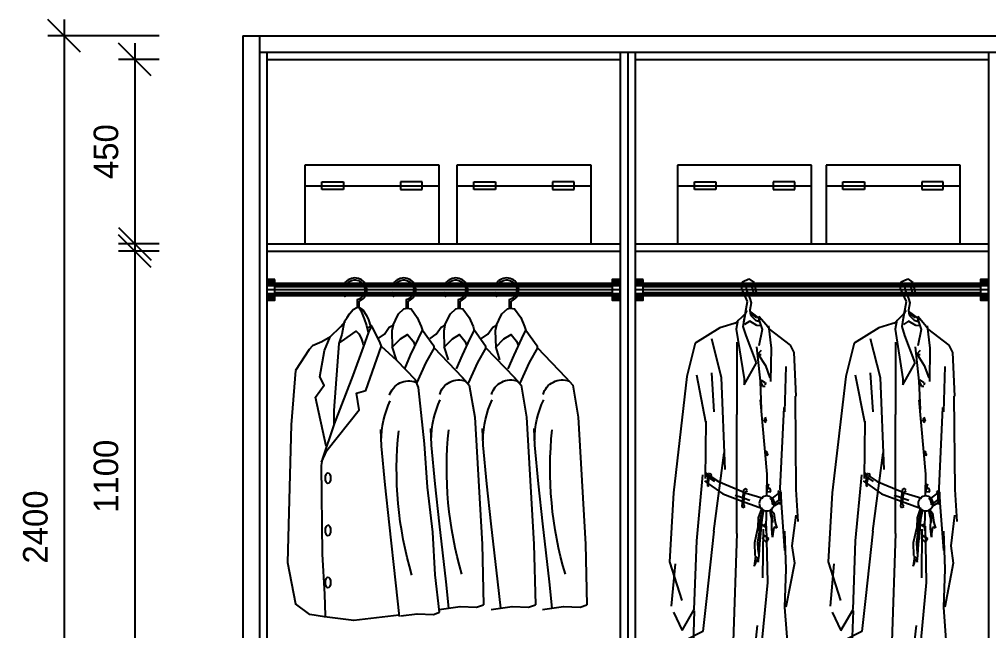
# Model space of a CAD drawing. Header units: millimetres. Extents: x 24776 to 57176, y -19492 to 15017.
# Drawn here: x 39066 to 41434, y 2059 to 3552 of the extents above; entities that cross this region are included whole.
import ezdxf

# ---------------------------------------------------------------- set-up
doc = ezdxf.new("R2010")
doc.units = ezdxf.units.MM
doc.header["$PDMODE"] = 3
doc.styles.add('RomanS', font='')
doc.styles.get('RomanS').set_extended_font_data('YouYuan')
doc.dimstyles.new('SC40', dxfattribs={"dimtxt": 60, "dimasz": 80, "dimexe": 40, "dimexo": 40, "dimgap": 40, "dimtad": 1, "dimdec": 0, "dimzin": 0, "dimdsep": 46, "dimtxsty": 'RomanS', "dimblk": 'OBLIQUE', "dimcen": 0, "dimdle": 40, "dimclrd": 9, "dimclre": 9, "dimclrt": 4, "dimadec": 0, "dimazin": 0, "dimtfac": 1, "dimtdec": 0, "dimtix": 1, "dimtmove": 2, "dimatfit": 1, "dimldrblk": 'DOT', "dimfxl": 1, "dimtolj": 1, "dimtzin": 0, "dimlwd": -1, "dimlwe": -1, "dimarcsym": 0})

# ---------------------------------------------------------------- blocks, each defined once
blk = doc.blocks.new('SDFFAASF')
at = {"color": 250}
for p, q in [((47231.7, 12349.3), (47242, 12216.9)), ((47242, 12216.9), (47251.2, 11880.6)), ((47251.2, 11880.6), (47231.7, 11779.4))]:
    blk.add_line(p, q, dxfattribs=at)
for points in [[(46704.7, 12500.4), (46704.7, 12518.1, -0.375799), (46687, 12553.4, -0.662316), (46740.6, 12561.4)], [(46734.4, 12561.4, 0.616313), (46691.8, 12552.2, 0.413702), (46709.7, 12521.7), (46709.7, 12500.4)], [(46829.1, 12500.4), (46829.1, 12518.1, -0.375799), (46811.4, 12553.4, -0.662316), (46864.9, 12561.4)], [(46858.8, 12561.4, 0.616313), (46816.2, 12552.2, 0.413702), (46834.1, 12521.7), (46834.1, 12500.4)], [(46956.2, 12500.8), (46956.2, 12518.1, -0.375799), (46938.4, 12553.4, -0.662316), (46992, 12561.4)], [(46985.9, 12561.4, 0.616313), (46943.3, 12552.2, 0.413702), (46961.2, 12521.7), (46961.2, 12501.1)], [(47075.7, 12503.1), (47075.7, 12518.1, -0.375799), (47057.9, 12553.4, -0.662316), (47111.5, 12561.4)], [(47105.4, 12561.4, 0.616313), (47062.7, 12552.2, 0.413702), (47080.7, 12521.7), (47080.7, 12503.5)], [(46742.2, 12541.4, -0.068798), (46742.6, 12533.3, -1.055238), (46737.6, 12533.8, 0.07858), (46737.1, 12541.4)], [(46866.6, 12541.4, -0.068798), (46867, 12533.3, -1.055238), (46862, 12533.8, 0.07858), (46861.5, 12541.4)], [(46993.6, 12541.4, -0.068798), (46994, 12533.3, -1.055238), (46989.1, 12533.8, 0.07858), (46988.5, 12541.4)], [(47113.1, 12541.4, -0.068798), (47113.5, 12533.3, -1.055238), (47108.5, 12533.8, 0.07858), (47108, 12541.4)]]:
    blk.add_lwpolyline(points, format="xyb", dxfattribs=at)
for points in [[(46740.4, 12460.2), (46734.7, 12472.1), (46727.1, 12488), (46713.7, 12499.5), (46706, 12501.4), (46696.5, 12499.5), (46681.2, 12478.4), (46671.6, 12456.8), (46668.4, 12447.2)], [(46866.5, 12460.2), (46860.8, 12472.1), (46853.1, 12488), (46839.7, 12499.5), (46832.1, 12501.4), (46822.5, 12499.5), (46807.2, 12478.4), (46797.7, 12456.8), (46794.5, 12447.2)], [(46993.1, 12460.2), (46987.4, 12472.1), (46979.8, 12488), (46966.4, 12499.5), (46958.7, 12501.4), (46949.2, 12499.5), (46933.9, 12478.4), (46924.3, 12456.8), (46921.1, 12447.2)], [(47076.8, 12503.8), (47066.7, 12497.2), (47057.9, 12483.5), (47052.9, 12473), (47048, 12457.7)], [(47112.2, 12468.5), (47105, 12478.6), (47099.1, 12487.8), (47090.6, 12497.9), (47081.4, 12503.1), (47076.8, 12503.8), (47071.6, 12495.6), (47063.4, 12475.3), (47057.9, 12459), (47054.6, 12444.9), (47054.3, 12443)], [(46776.6, 12427), (46761.5, 12438.3), (46749.6, 12454.7), (46740.4, 12460.2), (46743.2, 12446.5), (46742.3, 12405.5), (46732.8, 12375.1)], [(46902.7, 12427), (46887.5, 12438.3), (46875.6, 12454.7), (46866.5, 12460.2), (46869.2, 12446.5), (46868.3, 12405.5), (46858.8, 12375.1)], [(46879.5, 11758.7), (46890.4, 11850.3), (46895.5, 11954), (46909.1, 12064.4), (46915.9, 12169.8), (46924.4, 12246.3), (46931.2, 12307.4), (46938, 12326.1), (46983.9, 12373.7), (47021.4, 12407.7), (47024.3, 12417.2), (47033, 12434), (47042.8, 12453), (47046.9, 12459.4), (47055.5, 12453), (47056.7, 12452.5)], [(47029.3, 12427), (47014.2, 12438.3), (47002.3, 12454.7), (46993.1, 12460.2), (46995.9, 12446.5), (46995, 12405.5), (46985.5, 12375.1)], [(47045.7, 12457.7), (47053.2, 12443.2), (47066.5, 12406.2), (47091.4, 12336.7), (47136.6, 12219.3), (47166.7, 12131.7), (47168.8, 12116.9), (47166, 11900.3), (47160.8, 11802.8), (47159.1, 11750.1)], [(47156.4, 12164.4), (47182.5, 12284.2), (47161.6, 12313.2), (47172.1, 12334.1), (47160.9, 12398.1), (47146.7, 12431.6), (47121.4, 12456.1), (47110.2, 12468.8)], [(47112.2, 12468.5), (47118.4, 12436.8), (47125.9, 12415.2), (47137.8, 12251.5), (47137.8, 12218.7)], [(46711.6, 12353.4), (46697.5, 12386.3), (46678.3, 12427.4), (46668.3, 12447.4), (46640.9, 12409.1), (46640.9, 12405.5), (46570.6, 12332.5), (46554.1, 12313.3), (46540.9, 12235.3), (46522.6, 11925.3), (46519.3, 11777.1)], [(46837.7, 12353.4), (46823.6, 12386.3), (46804.4, 12427.4), (46794.4, 12447.4), (46767, 12409.1), (46767, 12405.5), (46696.6, 12332.5), (46680.2, 12313.3), (46666.9, 12235.3), (46648.7, 11925.3), (46645.4, 11777.1)], [(46743, 12405.2), (46722, 12426.2), (46704.7, 12437), (46691.4, 12421.1), (46686.7, 12409.5)], [(46964.3, 12353.4), (46950.2, 12386.3), (46931, 12427.4), (46921, 12447.4), (46893.6, 12409.1), (46893.6, 12405.5), (46823.3, 12332.5), (46806.8, 12313.3), (46793.6, 12235.3), (46775.3, 11925.3), (46772, 11777.1)], [(46869, 12405.2), (46848, 12426.2), (46830.8, 12437), (46817.4, 12421.1), (46812.8, 12409.5)], [(46995.7, 12405.2), (46974.7, 12426.2), (46957.4, 12437), (46944.1, 12421.1), (46939.4, 12409.5)], [(47124, 12417.1), (47111.2, 12425.6), (47091.6, 12440), (47083.1, 12445.2), (47076.5, 12439), (47070.9, 12427.9), (47067.3, 12415.8), (47066, 12411.6)], [(47146, 12431.6), (47166.9, 12418.9), (47189.9, 12409.2), (47198.1, 12400.3)], [(46682.5, 12318.4), (46659.5, 12368.5), (46639.4, 12404.9)], [(46808.6, 12318.4), (46785.6, 12368.5), (46765.5, 12404.9)], [(46935.2, 12318.4), (46912.2, 12368.5), (46892.1, 12404.9)], [(47167.7, 12125.5), (47154.6, 12154.2), (47075.6, 12252.9), (47082.2, 12294), (47060, 12300.5), (47022.1, 12407.4)], [(47198.1, 12400.3), (47231.7, 12349.3)], [(46604, 11768.8), (46611, 11832.6), (46627, 11974.8), (46637.7, 12072.6), (46646.6, 12166.8), (46648.3, 12207.7)], [(46730.1, 11768.8), (46737, 11832.6), (46753, 11974.8), (46763.7, 12072.6), (46772.6, 12166.8), (46774.4, 12207.7)], [(46856.7, 11768.8), (46863.7, 11832.6), (46879.7, 11974.8), (46890.4, 12072.6), (46899.3, 12166.8), (46901, 12207.7)], [(46977.1, 11748.6), (46985.9, 11830.4), (47002, 11972.6), (47012.6, 12070.3), (47021.5, 12164.5), (47023.3, 12205.4)], [(46627.7, 11765.6), (46576.2, 11772.6), (46536.1, 11770.8), (46519.3, 11777.1)], [(46753.7, 11765.6), (46702.3, 11772.6), (46662.2, 11770.8), (46645.4, 11777.1)], [(46880.3, 11765.6), (46828.9, 11772.6), (46788.8, 11770.8), (46772, 11777.1)], [(46978, 11751.4), (47089.2, 11738.6), (47160.3, 11747.7), (47196.7, 11753.2), (47231.7, 11779.4)], [(46974.4, 11749.6), (46934.3, 11755), (46894.2, 11753.2), (46879.5, 11758.7)]]:
    blk.add_lwpolyline(points, dxfattribs=at)
for centre, radius, start, end in [((46579.8, 12277.7), 48.4, 15.7523, 111.1565), ((46705.9, 12277.7), 48.4, 15.7523, 111.1565), ((46832.5, 12277.7), 48.4, 15.7523, 111.1565), ((46954.8, 12275.5), 48.4, 15.7523, 111.1565), ((46413.5, 12179.2), 233.4, 359.9116, 24.988), ((46539.5, 12179.2), 233.4, 359.9116, 24.988), ((46666.2, 12179.2), 233.4, 359.9116, 24.988), ((46788.4, 12176.9), 233.4, 359.9116, 24.988), ((45699.6, 12109.3), 909.7, 343.5409, 5.9886), ((45952.3, 12109.3), 909.7, 343.5409, 5.9886), ((46074.6, 12107.1), 909.7, 343.5409, 5.9886)]:
    blk.add_arc(centre, radius, start, end, dxfattribs=at)
for centre in [(47152.1, 12086.1), (47152.1, 11958.7), (47152.1, 11831.3)]:
    blk.add_ellipse(centre, major_axis=(0, 12.4), ratio=0.580645, dxfattribs=at)
blk = doc.blocks.new('DFFGDGSG')
at = {"color": 250}
for p, q in [((33366.6, 11003.6), (33366.6, 10811.3)), ((33694.4, 11003.6), (33366.6, 11003.6)), ((33694.4, 10811.3), (33694.4, 11003.6)), ((33366.6, 10953), (33694.4, 10953)), ((33407.8, 10944.1), (33407.8, 10962.3)), ((33407.8, 10962.3), (33460.6, 10962.3)), ((33460.6, 10944.1), (33407.8, 10944.1)), ((33460.6, 10962.3), (33460.6, 10944.1)), ((33653.2, 10962.3), (33600.4, 10962.3)), ((33600.4, 10962.3), (33600.4, 10944.1)), ((33600.4, 10944.1), (33653.2, 10944.1)), ((33653.2, 10944.1), (33653.2, 10962.3)), ((33366.6, 10811.3), (33694.4, 10811.3))]:
    blk.add_line(p, q, dxfattribs=at)
blk = doc.blocks.new('DFGDGDGS')
at = {"color": 250}
for p, q in [((43240.2, 10683), (43227.8, 10674.1)), ((43256.1, 10675.9), (43240.2, 10683)), ((43227.8, 10674.1), (43220.7, 10642.3)), ((43227.8, 10647.6), (43233.1, 10665.3)), ((43233.1, 10665.3), (43240.2, 10672.3)), ((43247.3, 10658.2), (43238.4, 10635.2)), ((43240.2, 10672.3), (43247.3, 10668.8)), ((43243.7, 10628.1), (43257.9, 10660)), ((43247.3, 10668.8), (43247.3, 10658.2)), ((43257.9, 10660), (43256.1, 10675.9)), ((43220.7, 10642.3), (43227.8, 10647.6)), ((43238.4, 10635.2), (43234.9, 10624.6)), ((43234.9, 10624.6), (43238.4, 10606.9)), ((43252.6, 10578.6), (43243.7, 10628.1)), ((43198.5, 10570.9), (43216, 10591.2)), ((43218.2, 10591.2), (43207.6, 10559.5)), ((43210.9, 10583.7), (43238.1, 10604.4)), ((43221.2, 10588.2), (43237.5, 10600.5)), ((43236.7, 10594.5), (43224.3, 10582.1)), ((43238.4, 10606.9), (43236.7, 10594.5)), ((43245.1, 10606.2), (43250.6, 10597.2)), ((43254.1, 10567.3), (43248.2, 10603.3)), ((43250.6, 10597.2), (43274.6, 10573.5)), ((43192.8, 10568.3), (43186.2, 10513.7)), ((43192.8, 10563.4), (43198.5, 10570.9)), ((43211.5, 10568.7), (43220.7, 10569.7)), ((43224.3, 10582.1), (43214.7, 10579.4)), ((43220.7, 10569.7), (43238.4, 10580.3)), ((43238.4, 10580.3), (43250.8, 10571.5)), ((43247.2, 10545), (43254.1, 10567.3)), ((43267.2, 10582.2), (43271.2, 10560.1)), ((43268.6, 10576.5), (43311, 10563.6)), ((43311, 10563.6), (43371.5, 10526.2)), ((43192, 10561.5), (43139.6, 10521.2)), ((43207.6, 10559.5), (43216, 10519.9)), ((43222, 10478), (43247.2, 10545)), ((43271.2, 10560.1), (43252, 10439.1)), ((43139.6, 10521.2), (43130.6, 10503.2)), ((43222, 10516.9), (43213, 10433.1)), ((43269.9, 10528.9), (43269.9, 10352.2)), ((43331.8, 10537.9), (43307.8, 10442.1)), ((43371.5, 10526.2), (43391.7, 10445)), ((43130.6, 10503.2), (43126.1, 10397.1)), ((43186.2, 10513.7), (43187.2, 10432.8)), ((43216.9, 10497.9), (43200.1, 10471.3)), ((43210, 10507.9), (43219, 10498.9)), ((43219, 10498.9), (43210, 10498.9)), ((43150.1, 10469), (43153.1, 10358.2)), ((43200.1, 10471.3), (43189.2, 10441.7)), ((43252, 10424.1), (43222, 10478)), ((43331.8, 10454), (43325.8, 10358.2)), ((43345.4, 10333.5), (43367.8, 10448)), ((43391.7, 10445), (43424.7, 10160.6)), ((43199.5, 10430.1), (43201, 10424.1)), ((43207, 10421.1), (43201, 10421.1)), ((43210, 10435.9), (43201.5, 10429.7)), ((43213, 10433.1), (43207, 10421.1)), ((43209.4, 10435.5), (43213, 10433.1)), ((43213, 10433.1), (43210, 10364.2)), ((43252, 10439.1), (43252, 10424.1)), ((43307.8, 10442.1), (43298.9, 10217.5)), ((43127.7, 10396.9), (43125.4, 10169.1)), ((43212.9, 10387.7), (43196.8, 10205.9)), ((43155.4, 10369.3), (43164.6, 10171.4)), ((43269.9, 10061), (43269.9, 10352.2)), ((43197.1, 10336), (43200, 10345.7)), ((43201, 10332.1), (43197.1, 10336)), ((43201, 10341.8), (43203.9, 10339.9)), ((43203.9, 10339.9), (43201, 10332.1)), ((43345.4, 10335.3), (43347.2, 10195.6)), ((43193.3, 10255.7), (43199.1, 10260.5)), ((43196.2, 10251.8), (43193.3, 10255.7)), ((43196.2, 10262.5), (43201, 10255.7)), ((43201, 10255.7), (43196.2, 10251.8)), ((43325.8, 10066.9), (43300.5, 10258.5)), ((43331.3, 10204.2), (43334.8, 10207.7)), ((43336.5, 10208.5), (43340.9, 10202.4)), ((43347.2, 10209.9), (43339.3, 10204.6)), ((43196.8, 10205.9), (43197.7, 10152.9)), ((43315, 10188.4), (43254.2, 10162.8)), ((43335.5, 10202.1), (43315, 10188.4)), ((43323.9, 10188.4), (43337.2, 10197.6)), ((43336.5, 10201.6), (43331.3, 10204.2)), ((43339.1, 10185.9), (43336.5, 10201.6)), ((43338.3, 10178.9), (43339.1, 10185.9)), ((43340.9, 10202.4), (43342.6, 10188.5)), ((43341.1, 10200.3), (43347.2, 10204.5)), ((43342.6, 10188.5), (43341.7, 10177.2)), ((43349, 10190.2), (43342.4, 10185.4)), ((43367.8, 10043), (43352.6, 10204.5)), ((43125.4, 10169.1), (43120.8, 10090.8)), ((43166.2, 10165.4), (43162.6, 10162.5)), ((43162.6, 10162.5), (43162.6, 10151.2)), ((43164.6, 10171.4), (43164, 10163.6)), ((43169.2, 10163.8), (43166.2, 10165.4)), ((43166.2, 10156.2), (43166.5, 10160.8)), ((43166.5, 10160.8), (43183.9, 10147.8)), ((43166.6, 10160.1), (43169.2, 10163.8)), ((43186.5, 10162.8), (43188.4, 10171.5)), ((43197.1, 10163.8), (43186.5, 10162.8)), ((43188.4, 10171.5), (43193.3, 10171.5)), ((43192.3, 10182.2), (43197.1, 10163.8)), ((43244.1, 10167.6), (43248.4, 10171.1)), ((43249.3, 10164.1), (43244.1, 10165.8)), ((43250, 10161.1), (43246.8, 10159.7)), ((43248.4, 10171.1), (43253.7, 10167.6)), ((43251.9, 10151.9), (43249.3, 10164.1)), ((43253.7, 10167.6), (43258, 10128.4)), ((43338.7, 10182.8), (43304.2, 10158)), ((43341.7, 10177.2), (43338.3, 10178.9)), ((43424.7, 10160.6), (43434.6, 9991.9)), ((43161.9, 10138.9), (43161.3, 10137.2)), ((43161.3, 10137.2), (43163.6, 10133.9)), ((43162.6, 10151.2), (43161.9, 10138.9)), ((43162.6, 10147.2), (43162.7, 10147.1)), ((43164.9, 10138.6), (43166.2, 10146.5)), ((43165.9, 10135.6), (43164.9, 10138.6)), ((43165.9, 10144.6), (43178.7, 10134.7)), ((43166.2, 10146.5), (43166.2, 10156.2)), ((43166.2, 10136.5), (43179.6, 10128.2)), ((43182.3, 10140.6), (43181.7, 10133.8)), ((43183.6, 10143.2), (43182.3, 10140.6)), ((43182.5, 10135.1), (43183.6, 10140.8)), ((43186.8, 10146.4), (43183.6, 10143.2)), ((43183.6, 10140.8), (43185.9, 10144)), ((43185.9, 10144), (43187.8, 10146.2)), ((43187.6, 10147), (43187, 10146.6)), ((43187.8, 10146.2), (43187.6, 10147)), ((43246.8, 10159.7), (43205.6, 10147.2)), ((43252.5, 10138.9), (43236.1, 10132.9)), ((43237.9, 10141.8), (43252.2, 10146.8)), ((43252.8, 10131.9), (43251.9, 10151.9)), ((43255.8, 10148.1), (43273.7, 10154.4)), ((43304.2, 10158), (43256.7, 10140.5)), ((43161.9, 10136.3), (43153.1, 10019.5)), ((43163.6, 10133.9), (43166.9, 10133.6)), ((43166.9, 10133.6), (43165.9, 10135.6)), ((43186.4, 10119.1), (43179.6, 10111.1)), ((43181.7, 10133.8), (43182.3, 10131.5)), ((43182.3, 10131.5), (43182.5, 10135.1)), ((43187.2, 10119.1), (43183.4, 10101.9)), ((43186.4, 10106.9), (43188.5, 10118.2)), ((43198.3, 10116.5), (43199.1, 10067.8)), ((43204.4, 10119.1), (43209, 10095.1)), ((43209.9, 10106.9), (43205.7, 10119.1)), ((43236.1, 10132.9), (43207.4, 10122.1)), ((43209.9, 10121.6), (43217.4, 10099.3)), ((43250.2, 10127.5), (43252.8, 10131.9)), ((43255.4, 10124.9), (43250.2, 10127.5)), ((43258, 10128.4), (43255.4, 10124.9)), ((43126.1, 10105.9), (43135.1, 10031)), ((43179.6, 10111.1), (43176.3, 10088.4)), ((43183.4, 10101.9), (43183, 10088)), ((43184.3, 10096), (43186.4, 10106.9)), ((43184.7, 10073.7), (43184.3, 10096)), ((43209, 10095.1), (43212, 10061.2)), ((43213.6, 10087.6), (43209.9, 10106.9)), ((43217.4, 10099.3), (43218.3, 10076.7)), ((43153.1, 10066.9), (43150.1, 9974.1)), ((43176.3, 10088.4), (43172.5, 10074.6)), ((43172.5, 10074.6), (43176.3, 10076.7)), ((43176.3, 10076.7), (43179.6, 10075)), ((43179.6, 10075), (43182.2, 10061.6)), ((43182.6, 10052.3), (43184.7, 10073.7)), ((43198, 10078.9), (43195, 9941.2)), ((43204, 10084.9), (43198, 10075.9)), ((43198, 10075.9), (43207, 10081.9)), ((43205.7, 10071.6), (43207, 9953.2)), ((43214.5, 10065.3), (43213.6, 10087.6)), ((43218.3, 10039.7), (43214.5, 10065.3)), ((43218.3, 10076.7), (43226.7, 10038.1)), ((43325.8, 10066.9), (43343.8, 9902.3)), ((43182.2, 10061.6), (43182.6, 10052.3)), ((43201, 10055), (43192.1, 10049)), ((43192.1, 10049), (43198, 10040)), ((43198, 10040), (43207, 10049)), ((43207, 10049), (43201, 10058)), ((43212, 10061.2), (43214.5, 10035.6)), ((43269.9, 10061), (43278.9, 9797.5)), ((43373.8, 9875.3), (43367.8, 10043)), ((43135.1, 10031), (43129.1, 9989.1)), ((43214.5, 10035.6), (43216.2, 10008.7)), ((43215.7, 10007.4), (43217.4, 10023)), ((43217.4, 10023), (43218.3, 10039.7)), ((43226.7, 10038.1), (43226.2, 10007.9)), ((43217.4, 9991.1), (43215.7, 10007.4)), ((43219.1, 10001.1), (43217.4, 9991.1)), ((43222, 9995.3), (43218.7, 9997.8)), ((43226.2, 10007.9), (43219.1, 10001.1)), ((43224.6, 9987.3), (43222, 9995.3)), ((43224.1, 10005.8), (43227.5, 9981.4)), ((43129.1, 9989.1), (43150.1, 9881.3)), ((43150.1, 9974.1), (43153.1, 9881.3)), ((43227.5, 9981.4), (43224.6, 9987.3)), ((43434.6, 9991.9), (43404.6, 9897.5)), ((43420.8, 9987.3), (43430, 9883.7)), ((43195, 9941.2), (43216, 9725.6)), ((43343.8, 9902.3), (43352.8, 9821.5)), ((43153.1, 9881.3), (43144.1, 9761.6)), ((43403.7, 9824.4), (43373.8, 9875.3)), ((43373.8, 9872.3), (43379.7, 9701.7)), ((43424.7, 9869.4), (43403.7, 9824.4)), ((43231, 9731.6), (43219, 9836.4)), ((43352.8, 9821.5), (43400.7, 9797.5)), ((43144.1, 9761.6), (43147.1, 9608.9)), ((43216, 9725.6), (43222, 9561)), ((43228, 9581.9), (43231, 9731.6)), ((43349.8, 9689.7), (43367.8, 9570)), ((43379.7, 9701.7), (43394.7, 9638.8)), ((43325.8, 9617.9), (43314.9, 9620.9)), ((43394.7, 9638.8), (43325.8, 9617.9)), ((43147.1, 9573), (43186.1, 9581.9)), ((43168.1, 9561), (43147.1, 9573)), ((43186.1, 9581.9), (43228, 9581.9)), ((43367.8, 9570), (43311.9, 9555)), ((43219, 9555), (43168.1, 9561)), ((43246, 9552), (43204, 9543)), ((43311.9, 9555), (43246, 9552))]:
    blk.add_line(p, q, dxfattribs=at)
blk.add_circle((43196.7, 10134.7), 18.3, dxfattribs=at)
blk = doc.blocks.new('_Oblique')
at = {"color": 0, "linetype": 'ByBlock', "lineweight": -2}
blk.add_line((-0.5, -0.5), (0.5, 0.5), dxfattribs=at)
blk = doc.blocks.new('*D247')
at = {"color": 9, "transparency": 16777216}
for p, q in [((39175.1, 3552.5), (39175.1, 1072.5)), ((39407.4, 3512.5), (39135.1, 3512.5)), ((39407.4, 1112.5), (39135.1, 1112.5))]:
    blk.add_line(p, q, dxfattribs=at)
at = {"layer": 'Defpoints', "color": 0, "transparency": 16777216}
for p in [(39447.4, 3512.5), (39175.1, 1112.5), (39447.4, 1112.5)]:
    blk.add_point(p, dxfattribs=at)
at = {"color": 9, "transparency": 16777216, "xscale": 80, "yscale": 80, "zscale": 80}
for p, rotation in [((39175.1, 3512.5), 90), ((39175.1, 1112.5), 270)]:
    blk.add_blockref('_Oblique', p, dxfattribs=dict(at, rotation=rotation))
at = {"color": 4, "transparency": 16777216, "insert": (39105.1, 2312.5), "char_height": 60, "attachment_point": 5, "rotation": 90, "style": 'RomanS'}
blk.add_mtext('\\A1;2400', dxfattribs=at)
blk = doc.blocks.new('_Dot')
at = {"color": 0, "linetype": 'ByBlock', "lineweight": -2}
blk.add_line((-0.5, 0), (-1, 0), dxfattribs=at)
at = {"color": 0, "linetype": 'ByBlock', "const_width": 0.5}
blk.add_lwpolyline([(-0.25, 0, 1), (0.25, 0, 1)], format="xyb", close=True, dxfattribs=at)
blk = doc.blocks.new('*D248')
at = {"color": 9, "transparency": 16777216}
for p, q in [((39347.6, 3494.5), (39347.6, 2964.5)), ((39407.4, 3454.5), (39307.6, 3454.5)), ((39407.4, 3004.5), (39307.6, 3004.5))]:
    blk.add_line(p, q, dxfattribs=at)
at = {"layer": 'Defpoints', "color": 0, "transparency": 16777216}
for p in [(39447.4, 3454.5), (39347.6, 3004.5), (39447.4, 3004.5)]:
    blk.add_point(p, dxfattribs=at)
at = {"color": 9, "transparency": 16777216, "xscale": 80, "yscale": 80, "zscale": 80}
for p, rotation in [((39347.6, 3454.5), 90), ((39347.6, 3004.5), 270)]:
    blk.add_blockref('_Oblique', p, dxfattribs=dict(at, rotation=rotation))
at = {"color": 4, "transparency": 16777216, "insert": (39277.6, 3229.5), "char_height": 60, "attachment_point": 5, "rotation": 90, "style": 'RomanS'}
blk.add_mtext('\\A1;450', dxfattribs=at)
blk = doc.blocks.new('*D249')
at = {"color": 9, "transparency": 16777216}
for p, q in [((39347.6, 3026.5), (39347.6, 1846.5)), ((39407.4, 2986.5), (39307.6, 2986.5)), ((39407.4, 1886.5), (39307.6, 1886.5))]:
    blk.add_line(p, q, dxfattribs=at)
at = {"layer": 'Defpoints', "color": 0, "transparency": 16777216}
for p in [(39447.4, 2986.5), (39347.6, 1886.5), (39447.4, 1886.5)]:
    blk.add_point(p, dxfattribs=at)
at = {"color": 9, "transparency": 16777216, "xscale": 80, "yscale": 80, "zscale": 80}
for p, rotation in [((39347.6, 2986.5), 90), ((39347.6, 1886.5), 270)]:
    blk.add_blockref('_Oblique', p, dxfattribs=dict(at, rotation=rotation))
at = {"color": 4, "transparency": 16777216, "insert": (39277.6, 2436.5), "char_height": 60, "attachment_point": 5, "rotation": 90, "style": 'RomanS'}
blk.add_mtext('\\A1;1100', dxfattribs=at)

msp = doc.modelspace()

# ---------------------------------------------------------------- linework, layer by layer
at = {"color": 255}
for p, q in [((39612.1, 3512.5), (42392.1, 3512.5)), ((39612.1, 3512.5), (39612.1, 1112.5)), ((39652.1, 3512.5), (39652.1, 1112.5)), ((39652.1, 3472.5), (42352.1, 3472.5)), ((39670.1, 3472.5), (39670.1, 1112.5)), ((40534.1, 3472.5), (40534.1, 1112.5)), ((40552.1, 3472.5), (40552.1, 1112.5)), ((40570.1, 3472.5), (40570.1, 1112.5)), ((41434.1, 3472.5), (41434.1, 1112.5)), ((39670.1, 3454.5), (40534.1, 3454.5)), ((40570.1, 3454.5), (41434.1, 3454.5)), ((39670.1, 3004.5), (40534.1, 3004.5)), ((39670.1, 2986.5), (40534.1, 2986.5)), ((40570.1, 3004.5), (41434.1, 3004.5)), ((40570.1, 2986.5), (41434.1, 2986.5)), ((40514.1, 2907), (39690.1, 2907)), ((41414.1, 2907), (40590.1, 2907)), ((40514.1, 2877), (39690.1, 2877)), ((41414.1, 2877), (40590.1, 2877))]:
    msp.add_line(p, q, dxfattribs=at)
at = {"color": 250}
for p, q in [((39690.1, 2916.5), (39670.1, 2916.5)), ((39690.1, 2915.9), (39670.1, 2915.9)), ((39690.1, 2915.1), (39670.1, 2915.1)), ((39690.1, 2914.1), (39670.1, 2914.1)), ((40534.1, 2916.5), (40514.1, 2916.5)), ((40534.1, 2915.9), (40514.1, 2915.9)), ((40534.1, 2915.1), (40514.1, 2915.1)), ((40534.1, 2914.1), (40514.1, 2914.1)), ((40590.1, 2916.5), (40570.1, 2916.5)), ((40590.1, 2915.9), (40570.1, 2915.9)), ((40590.1, 2915.1), (40570.1, 2915.1)), ((40590.1, 2914.1), (40570.1, 2914.1)), ((41434.1, 2916.5), (41414.1, 2916.5)), ((41434.1, 2915.9), (41414.1, 2915.9)), ((41434.1, 2915.1), (41414.1, 2915.1)), ((41434.1, 2914.1), (41414.1, 2914.1)), ((39690.1, 2912.9), (39670.1, 2912.9)), ((39690.1, 2911.2), (39670.1, 2911.2)), ((39690.1, 2909.1), (39670.1, 2909.1)), ((39690.1, 2906.4), (39670.1, 2906.4)), ((39690.1, 2901.6), (39670.1, 2901.6)), ((39690.1, 2892), (39670.1, 2892)), ((40514.1, 2906.6), (39690.1, 2906.6)), ((40514.1, 2905.7), (39690.1, 2905.7)), ((40514.1, 2904.5), (39690.1, 2904.5)), ((40514.1, 2902.6), (39690.1, 2902.6)), ((40514.1, 2899.1), (39690.1, 2899.1)), ((40514.1, 2892), (39690.1, 2892)), ((40534.1, 2912.9), (40514.1, 2912.9)), ((40534.1, 2911.2), (40514.1, 2911.2)), ((40534.1, 2909.1), (40514.1, 2909.1)), ((40534.1, 2906.4), (40514.1, 2906.4)), ((40534.1, 2901.6), (40514.1, 2901.6)), ((40534.1, 2892), (40514.1, 2892)), ((40590.1, 2912.9), (40570.1, 2912.9)), ((40590.1, 2911.2), (40570.1, 2911.2)), ((40590.1, 2909.1), (40570.1, 2909.1)), ((40590.1, 2906.4), (40570.1, 2906.4)), ((40590.1, 2901.6), (40570.1, 2901.6)), ((40590.1, 2892), (40570.1, 2892)), ((41414.1, 2906.6), (40590.1, 2906.6)), ((41414.1, 2905.7), (40590.1, 2905.7)), ((41414.1, 2904.5), (40590.1, 2904.5)), ((41414.1, 2902.6), (40590.1, 2902.6)), ((41414.1, 2899.1), (40590.1, 2899.1)), ((41414.1, 2892), (40590.1, 2892)), ((41434.1, 2912.9), (41414.1, 2912.9)), ((41434.1, 2911.2), (41414.1, 2911.2)), ((41434.1, 2909.1), (41414.1, 2909.1)), ((41434.1, 2906.4), (41414.1, 2906.4)), ((41434.1, 2901.6), (41414.1, 2901.6)), ((41434.1, 2892), (41414.1, 2892)), ((39690.1, 2882.4), (39670.1, 2882.4)), ((39690.1, 2877.6), (39670.1, 2877.6)), ((39690.1, 2874.9), (39670.1, 2874.9)), ((39690.1, 2872.8), (39670.1, 2872.8)), ((39690.1, 2871.1), (39670.1, 2871.1)), ((39690.1, 2869.9), (39670.1, 2869.9)), ((39690.1, 2868.8), (39670.1, 2868.8)), ((39690.1, 2868.1), (39670.1, 2868.1)), ((39690.1, 2867.5), (39670.1, 2867.5)), ((40514.1, 2884.8), (39690.1, 2884.8)), ((40514.1, 2881.3), (39690.1, 2881.3)), ((40514.1, 2879.5), (39690.1, 2879.5)), ((40514.1, 2878.3), (39690.1, 2878.3)), ((40514.1, 2877.4), (39690.1, 2877.4)), ((40534.1, 2882.4), (40514.1, 2882.4)), ((40534.1, 2877.6), (40514.1, 2877.6)), ((40534.1, 2874.9), (40514.1, 2874.9)), ((40534.1, 2872.8), (40514.1, 2872.8)), ((40534.1, 2871.1), (40514.1, 2871.1)), ((40534.1, 2869.9), (40514.1, 2869.9)), ((40534.1, 2868.8), (40514.1, 2868.8)), ((40534.1, 2868.1), (40514.1, 2868.1)), ((40534.1, 2867.5), (40514.1, 2867.5)), ((40590.1, 2882.4), (40570.1, 2882.4)), ((40590.1, 2877.6), (40570.1, 2877.6)), ((40590.1, 2874.9), (40570.1, 2874.9)), ((40590.1, 2872.8), (40570.1, 2872.8)), ((40590.1, 2871.1), (40570.1, 2871.1)), ((40590.1, 2869.9), (40570.1, 2869.9)), ((40590.1, 2868.8), (40570.1, 2868.8)), ((40590.1, 2868.1), (40570.1, 2868.1)), ((40590.1, 2867.5), (40570.1, 2867.5)), ((41414.1, 2884.8), (40590.1, 2884.8)), ((41414.1, 2881.3), (40590.1, 2881.3)), ((41414.1, 2879.5), (40590.1, 2879.5)), ((41414.1, 2878.3), (40590.1, 2878.3)), ((41414.1, 2877.4), (40590.1, 2877.4)), ((41434.1, 2882.4), (41414.1, 2882.4)), ((41434.1, 2877.6), (41414.1, 2877.6)), ((41434.1, 2874.9), (41414.1, 2874.9)), ((41434.1, 2872.8), (41414.1, 2872.8)), ((41434.1, 2871.1), (41414.1, 2871.1)), ((41434.1, 2869.9), (41414.1, 2869.9)), ((41434.1, 2868.8), (41414.1, 2868.8)), ((41434.1, 2868.1), (41414.1, 2868.1)), ((41434.1, 2867.5), (41414.1, 2867.5))]:
    msp.add_line(p, q, dxfattribs=at)
at = {"color": 255}
for points in [[(39690.1, 2917), (39670.1, 2917), (39670.1, 2867), (39690.1, 2867)], [(40534.1, 2917), (40514.1, 2917), (40514.1, 2867), (40534.1, 2867)], [(40590.1, 2917), (40570.1, 2917), (40570.1, 2867), (40590.1, 2867)], [(41434.1, 2917), (41414.1, 2917), (41414.1, 2867), (41434.1, 2867)]]:
    msp.add_lwpolyline(points, close=True, dxfattribs=at)

# ---------------------------------------------------------------- block references
at = {"color": 250}
for p in [(6396.8, -7806.8), (6768.3, -7806.8), (7307.2, -7806.8), (7670.2, -7806.8)]:
    msp.add_blockref('DFFGDGSG', p, dxfattribs=at)
at = {"color": 255, "xscale": -1}
for name, p in [('SDFFAASF', (86971.9, -9654.4)), ('DFGDGDGS', (84088.7, -7764.6)), ('DFGDGDGS', (84476.8, -7764.6))]:
    msp.add_blockref(name, p, dxfattribs=at)

# ---------------------------------------------------------------- dimensions: what is measured, and where the dimension line sits
at = {"color": 255}
for base, p1, p2, picture, middle in [((39175.1, 1112.5), (39447.4, 3512.5), (39447.4, 1112.5), '*D247', (39105.1, 2312.5)), ((39347.6, 3004.5), (39447.4, 3454.5), (39447.4, 3004.5), '*D248', (39277.6, 3229.5)), ((39347.6, 1886.5), (39447.4, 2986.5), (39447.4, 1886.5), '*D249', (39277.6, 2436.5))]:
    dim = msp.add_linear_dim(base=base, p1=p1, p2=p2, angle=90, dimstyle='SC40', dxfattribs=at)
    dim.commit()
    dim.dimension.update_dxf_attribs({"geometry": picture, "text_midpoint": middle})

doc.saveas('drawing.dxf')
